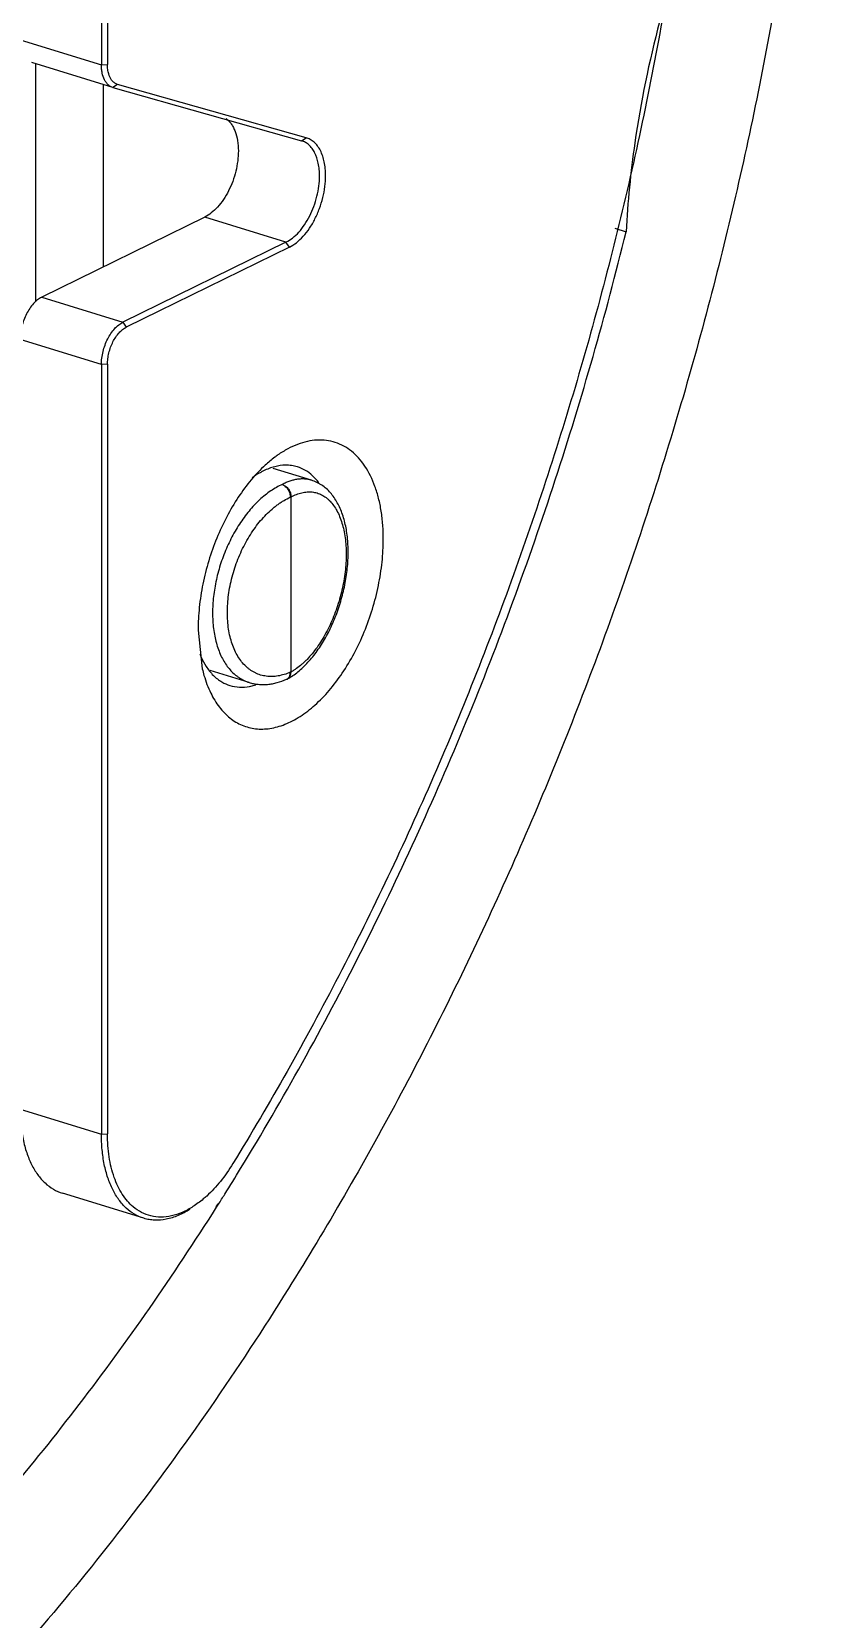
# Model space of a CAD drawing. Header units: inches. Extents: x 0 to 22, y 0 to 17.
# Drawn here: x 5.251 to 5.617, y 11.604 to 12.339 of the extents above; entities that cross this region are included whole.
import ezdxf

# ---------------------------------------------------------------- set-up
doc = ezdxf.new("R2010")
doc.units = ezdxf.units.IN
doc.header["$LTSCALE"] = 1.21
doc.header["$MEASUREMENT"] = 0
doc.layers.get('0').update_dxf_attribs({"linetype": 'CONTINUOUS'})

msp = doc.modelspace()

# ---------------------------------------------------------------- linework, layer by layer
at = {"color": 7}
for p, q in [((5.28299, 12.51004), (5.28299, 12.3237)), ((5.2858, 12.51016), (5.2858, 12.32383)), ((5.28833, 12.31326), (5.25073, 12.32488)), ((5.25265, 12.21403), (5.25265, 12.32429)), ((5.28373, 12.31468), (5.28373, 12.23008)), ((5.28833, 12.31326), (5.37565, 12.28855)), ((5.37779, 12.28998), (5.29047, 12.31469)), ((5.33086, 12.2532), (5.25533, 12.21614)), ((5.52072, 12.24802), (5.526, 12.24639)), ((5.36846, 12.24158), (5.29293, 12.20452)), ((5.37002, 12.23926), (5.2945, 12.20219)), ((5.28299, 12.1849), (5.28299, 11.82842)), ((5.2858, 12.18503), (5.2858, 11.82855)), ((5.38033, 12.13127), (5.36248, 12.13679)), ((5.37064, 12.12351), (5.37064, 12.04246)), ((5.32775, 12.06193), (5.32971, 12.04394)), ((5.3514, 12.03764), (5.33333, 12.04323)), ((5.36884, 12.03914), (5.36902, 12.03923)), ((5.36902, 12.03923), (5.3699, 12.03998)), ((5.36902, 12.03923), (5.36912, 12.03928)), ((5.3691, 12.03929), (5.36972, 12.03987)), ((5.35163, 12.03581), (5.35444, 12.03654)), ((5.30257, 11.7894), (5.26497, 11.80102)), ((5.3361, 11.79476), (5.33702, 11.7961)), ((5.33628, 11.79449), (5.33716, 11.79588))]:
    msp.add_line(p, q, dxfattribs=at)
at = {"color": 8}
for p, q in [((5.24539, 12.33532), (5.28299, 12.3237)), ((5.28299, 12.3237), (5.2858, 12.32383)), ((5.29047, 12.31469), (5.28833, 12.31326)), ((5.37565, 12.28855), (5.37779, 12.28998)), ((5.36846, 12.24158), (5.33086, 12.2532)), ((5.37002, 12.23926), (5.36846, 12.24158)), ((5.25533, 12.21614), (5.29293, 12.20452)), ((5.29293, 12.20452), (5.2945, 12.20219)), ((5.28299, 12.1849), (5.24539, 12.19652)), ((5.2858, 12.18503), (5.28299, 12.1849)), ((5.37064, 12.12351), (5.37047, 12.12343)), ((5.3708, 12.12359), (5.37064, 12.12351)), ((5.37047, 12.04238), (5.37064, 12.04246)), ((5.37064, 12.04246), (5.3708, 12.04254)), ((5.35139, 12.03765), (5.3514, 12.03764)), ((5.24539, 11.84004), (5.28299, 11.82842)), ((5.28299, 11.82842), (5.2858, 11.82855))]:
    msp.add_line(p, q, dxfattribs=at)
at = {"color": 7}
for centre, radius, start, end in [((6.01581, 12.21752), 0.49082, 165.10017, 171.78794), ((5.97088, 12.22383), 0.44545, 171.76589, 177.09691), ((5.36852, 12.12058), 0.0177, 59.59993, 72.77887), ((5.35564, 12.06878), 0.03245, 293.80635, 294.00164), ((5.36778, 12.04127), 0.00238, 293.94822, 297.78547), ((5.36777, 12.04128), 0.00239, 297.79068, 301.13945), ((5.36776, 12.04131), 0.00243, 301.13877, 303.70174), ((5.3477, 12.05313), 0.0177, 239.59993, 252.77887), ((4.20706, 12.50883), 1.3362, 327.9945, 328.58803), ((4.21767, 12.5022), 1.32369, 327.75107, 327.99427)]:
    msp.add_arc(centre, radius, start, end, dxfattribs=at)
for points, knots in [([(5.56521, 12.59017), (5.56521, 12.574), (5.56457, 12.54137), (5.56083, 12.47523), (5.55148, 12.39133), (5.53317, 12.29032), (5.50794, 12.18958), (5.47609, 12.09042), (5.43806, 11.99411), (5.4014, 11.91684), (5.36936, 11.85754), (5.35249, 11.82882), (5.34386, 11.81472)], [0, 0, 0, 0, 0.059464, 0.119972, 0.24351, 0.369574, 0.49713, 0.625057, 0.752224, 0.877569, 0.93923, 1, 1, 1, 1]), ([(5.61681, 12.54442), (5.61596, 12.52761), (5.61365, 12.49378), (5.60671, 12.42557), (5.59369, 12.33961), (5.57146, 12.23668), (5.54279, 12.13459), (5.508, 12.03448), (5.46747, 11.93748), (5.42909, 11.85971), (5.39586, 11.79999), (5.37847, 11.77105), (5.36958, 11.75683)], [0, 0, 0, 0, 0.060564, 0.121946, 0.246626, 0.373139, 0.500551, 0.627892, 0.754194, 0.878528, 0.939688, 1, 1, 1, 1]), ([(5.28833, 12.31326), (5.28793, 12.31337), (5.28714, 12.31371), (5.28608, 12.31448), (5.28515, 12.31552), (5.28407, 12.31728), (5.28339, 12.31943), (5.28304, 12.32178), (5.28299, 12.32305), (5.28299, 12.3237)], [0, 0, 0, 0, 0.099601, 0.202855, 0.312491, 0.430618, 0.696205, 0.844091, 1, 1, 1, 1]), ([(5.28637, 12.31952), (5.28617, 12.32019), (5.28588, 12.32162), (5.2858, 12.32307), (5.2858, 12.32383)], [0, 0, 0, 0, 0.480721, 1, 1, 1, 1]), ([(5.28799, 12.31635), (5.28781, 12.31656), (5.2871, 12.31752), (5.28662, 12.31864), (5.28637, 12.31952)], [0, 0, 0, 0, 0.231356, 1, 1, 1, 1]), ([(5.29047, 12.31469), (5.29, 12.31482), (5.28907, 12.31526), (5.28832, 12.31595), (5.28799, 12.31635)], [0, 0, 0, 0, 0.485025, 1, 1, 1, 1]), ([(5.34076, 12.29883), (5.34121, 12.2985), (5.34207, 12.29774), (5.3432, 12.29636), (5.34416, 12.29474), (5.34527, 12.29222), (5.34618, 12.28855), (5.3464, 12.28547), (5.3464, 12.28386)], [0, 0, 0, 0, 0.101053, 0.20765, 0.321, 0.441885, 0.707044, 1, 1, 1, 1]), ([(5.384, 12.27224), (5.384, 12.27325), (5.38391, 12.27524), (5.38337, 12.27891), (5.3823, 12.28227), (5.38062, 12.28503), (5.37917, 12.28665), (5.37751, 12.28785), (5.37627, 12.28837), (5.37565, 12.28855)], [0, 0, 0, 0, 0.155909, 0.303795, 0.569382, 0.687509, 0.797145, 0.900399, 1, 1, 1, 1]), ([(5.38681, 12.27236), (5.38681, 12.27346), (5.38671, 12.2756), (5.38613, 12.27957), (5.38498, 12.28319), (5.38316, 12.28618), (5.38159, 12.28792), (5.3798, 12.28923), (5.37847, 12.28979), (5.37779, 12.28998)], [0, 0, 0, 0, 0.15591, 0.303797, 0.569379, 0.687501, 0.797138, 0.900397, 1, 1, 1, 1]), ([(5.3464, 12.28386), (5.3464, 12.28231), (5.34618, 12.27914), (5.3453, 12.27442), (5.34387, 12.26976), (5.34196, 12.26535), (5.33963, 12.26135), (5.33697, 12.25789), (5.33407, 12.25513), (5.33193, 12.25373), (5.33086, 12.2532)], [0, 0, 0, 0, 0.129572, 0.264582, 0.401269, 0.536273, 0.666215, 0.788095, 0.89981, 1, 1, 1, 1]), ([(5.36846, 12.24158), (5.36953, 12.24211), (5.37167, 12.24351), (5.37457, 12.24627), (5.37723, 12.24973), (5.37955, 12.25373), (5.38147, 12.25814), (5.3829, 12.2628), (5.38378, 12.26752), (5.384, 12.27069), (5.384, 12.27224)], [0, 0, 0, 0, 0.100187, 0.2119, 0.333781, 0.463727, 0.598735, 0.735424, 0.870431, 1, 1, 1, 1]), ([(5.37002, 12.23926), (5.37118, 12.23983), (5.37349, 12.24134), (5.37662, 12.24432), (5.37949, 12.24805), (5.38201, 12.25238), (5.38408, 12.25714), (5.38562, 12.26217), (5.38657, 12.26727), (5.38681, 12.27069), (5.38681, 12.27236)], [0, 0, 0, 0, 0.10019, 0.211906, 0.333786, 0.463728, 0.598732, 0.735418, 0.870428, 1, 1, 1, 1]), ([(5.34743, 11.81242), (5.35731, 11.8286), (5.37656, 11.86166), (5.40358, 11.9127), (5.42889, 11.96543), (5.45238, 12.0196), (5.47396, 12.075), (5.49354, 12.1314), (5.51102, 12.18855), (5.52126, 12.22707), (5.526, 12.24639)], [0, 0, 0, 0, 0.120798, 0.243502, 0.367732, 0.493158, 0.619451, 0.746277, 0.873273, 1, 1, 1, 1]), ([(5.25533, 12.21614), (5.25464, 12.2158), (5.25328, 12.21491), (5.25142, 12.21314), (5.24972, 12.21093), (5.24823, 12.20836), (5.247, 12.20554), (5.24609, 12.20256), (5.24552, 12.19954), (5.24539, 12.19751), (5.24539, 12.19652)], [0, 0, 0, 0, 0.100096, 0.211894, 0.333861, 0.46372, 0.598654, 0.73543, 0.870564, 1, 1, 1, 1]), ([(5.28299, 12.1849), (5.28299, 12.18589), (5.28312, 12.18792), (5.28369, 12.19094), (5.2846, 12.19392), (5.28583, 12.19675), (5.28732, 12.19931), (5.28902, 12.20152), (5.29088, 12.20329), (5.29224, 12.20418), (5.29293, 12.20452)], [0, 0, 0, 0, 0.129426, 0.264545, 0.401327, 0.536282, 0.666158, 0.78813, 0.899914, 1, 1, 1, 1]), ([(5.2858, 12.18503), (5.2858, 12.1859), (5.28592, 12.18767), (5.28641, 12.19031), (5.28721, 12.19292), (5.28828, 12.19539), (5.28959, 12.19763), (5.29108, 12.19957), (5.2927, 12.20112), (5.2939, 12.2019), (5.2945, 12.20219)], [0, 0, 0, 0, 0.129436, 0.26457, 0.401346, 0.53628, 0.666139, 0.788106, 0.899904, 1, 1, 1, 1]), ([(5.41354, 12.10403), (5.41354, 12.10625), (5.41338, 12.11059), (5.41266, 12.11693), (5.41147, 12.1229), (5.40932, 12.13002), (5.40627, 12.1364), (5.40224, 12.14164), (5.39893, 12.1448), (5.39529, 12.14724), (5.39135, 12.14894), (5.38717, 12.14987), (5.3828, 12.15002), (5.37831, 12.1494), (5.37374, 12.14801), (5.36915, 12.14588), (5.3662, 12.14405), (5.36473, 12.14302)], [0, 0, 0, 0, 0.08171, 0.160199, 0.234913, 0.305512, 0.434146, 0.492879, 0.548486, 0.601774, 0.653799, 0.705737, 0.758782, 0.813995, 0.872241, 0.934128, 1, 1, 1, 1]), ([(5.36473, 12.14302), (5.36423, 12.14268), (5.3622, 12.14121), (5.36027, 12.13959), (5.35887, 12.13831)], [0, 0, 0, 0, 0.242911, 1, 1, 1, 1]), ([(5.35887, 12.13831), (5.35656, 12.1362), (5.35209, 12.13148), (5.34613, 12.12343), (5.3408, 12.11435), (5.33622, 12.10446), (5.33253, 12.09403), (5.32982, 12.08331), (5.32815, 12.07258), (5.32775, 12.06544), (5.32775, 12.06193)], [0, 0, 0, 0, 0.110932, 0.229676, 0.354673, 0.483999, 0.615437, 0.746768, 0.875786, 1, 1, 1, 1]), ([(5.35811, 12.13567), (5.35766, 12.13545), (5.3558, 12.13448), (5.35404, 12.13333), (5.35276, 12.13239)], [0, 0, 0, 0, 0.241253, 1, 1, 1, 1]), ([(5.36829, 12.13828), (5.3666, 12.13826), (5.36307, 12.13775), (5.35976, 12.13648), (5.35811, 12.13567)], [0, 0, 0, 0, 0.479704, 1, 1, 1, 1]), ([(5.37376, 12.13749), (5.37288, 12.13776), (5.37107, 12.13817), (5.36922, 12.13829), (5.36829, 12.13828)], [0, 0, 0, 0, 0.495948, 1, 1, 1, 1]), ([(5.38374, 12.13011), (5.38286, 12.13128), (5.38096, 12.13343), (5.37867, 12.13515), (5.37748, 12.13585)], [0, 0, 0, 0, 0.514754, 1, 1, 1, 1]), ([(5.36672, 12.12933), (5.36728, 12.12917), (5.36796, 12.12882), (5.36865, 12.12825), (5.36911, 12.12781), (5.36963, 12.12719), (5.37013, 12.12635), (5.37051, 12.12545), (5.37074, 12.12453), (5.3708, 12.1239), (5.3708, 12.12359)], [0, 0, 0, 0, 0.233024, 0.295183, 0.358471, 0.487564, 0.61838, 0.748758, 0.876718, 1, 1, 1, 1]), ([(5.36672, 12.12933), (5.36727, 12.12916), (5.36791, 12.12879), (5.36858, 12.12821), (5.36902, 12.12776), (5.36952, 12.12713), (5.37, 12.12628), (5.37037, 12.12538), (5.37059, 12.12445), (5.37064, 12.12382), (5.37064, 12.12351)], [0, 0, 0, 0, 0.229397, 0.291183, 0.354296, 0.483562, 0.615122, 0.746581, 0.875708, 1, 1, 1, 1]), ([(5.36672, 12.12932), (5.36698, 12.12923), (5.36748, 12.12899), (5.36819, 12.12848), (5.36883, 12.12784), (5.36939, 12.12707), (5.36986, 12.12621), (5.3702, 12.1253), (5.37042, 12.12437), (5.37047, 12.12374), (5.37047, 12.12343)], [0, 0, 0, 0, 0.109103, 0.226296, 0.350339, 0.479634, 0.611827, 0.74433, 0.874663, 1, 1, 1, 1]), ([(5.36912, 12.03928), (5.36997, 12.03975), (5.37166, 12.04078), (5.37408, 12.04258), (5.37643, 12.04465), (5.3787, 12.04696), (5.38089, 12.04951), (5.38298, 12.05227), (5.38496, 12.05524), (5.38683, 12.05838), (5.38858, 12.06169), (5.39074, 12.06633), (5.39305, 12.07239), (5.39518, 12.0799), (5.39638, 12.08629), (5.39698, 12.09138), (5.39723, 12.09514), (5.39729, 12.09882), (5.39716, 12.10241), (5.39684, 12.10588), (5.39632, 12.10922), (5.39561, 12.11241), (5.39471, 12.11544), (5.3936, 12.11827), (5.3923, 12.12091), (5.3908, 12.12334), (5.3891, 12.12552), (5.38719, 12.12744), (5.38543, 12.12881), (5.38394, 12.12973), (5.38239, 12.13054), (5.38118, 12.13102), (5.38035, 12.13128)], [0, 0, 0, 0, 0.027019, 0.055049, 0.084099, 0.114196, 0.14536, 0.177559, 0.210727, 0.244771, 0.279581, 0.315031, 0.387245, 0.460189, 0.532558, 0.56814, 0.603116, 0.637354, 0.67074, 0.703176, 0.734596, 0.764954, 0.794244, 0.822492, 0.84976, 0.876154, 0.901796, 0.926849, 0.951463, 0.963662, 0.975813, 1, 1, 1, 1]), ([(5.33362, 12.03274), (5.33474, 12.03044), (5.33728, 12.02623), (5.34146, 12.02185), (5.34519, 12.01925), (5.34812, 12.01776), (5.35119, 12.01671), (5.3544, 12.01611), (5.35772, 12.01597), (5.36111, 12.01627), (5.36457, 12.01702), (5.36806, 12.01821), (5.37157, 12.01983), (5.37634, 12.02261), (5.38219, 12.02715), (5.38874, 12.03393), (5.3948, 12.04199), (5.40024, 12.05111), (5.40489, 12.06107), (5.40866, 12.0716), (5.41143, 12.08243), (5.41313, 12.09327), (5.41354, 12.10049), (5.41354, 12.10403)], [0, 0, 0, 0, 0.053366, 0.102184, 0.125379, 0.148071, 0.170551, 0.193123, 0.216088, 0.239717, 0.264245, 0.289865, 0.31671, 0.344867, 0.405229, 0.470912, 0.541355, 0.615628, 0.692573, 0.770848, 0.849099, 0.925988, 1, 1, 1, 1]), ([(5.32851, 12.0509), (5.32872, 12.05038), (5.32956, 12.04837), (5.33058, 12.04644), (5.33146, 12.04508)], [0, 0, 0, 0, 0.259791, 1, 1, 1, 1]), ([(5.32971, 12.04394), (5.32994, 12.04293), (5.33094, 12.0391), (5.33233, 12.03536), (5.33362, 12.03274)], [0, 0, 0, 0, 0.262158, 1, 1, 1, 1]), ([(5.33146, 12.04508), (5.33243, 12.04358), (5.33458, 12.04086), (5.33732, 12.0387), (5.33875, 12.03786)], [0, 0, 0, 0, 0.518609, 1, 1, 1, 1]), ([(5.35139, 12.03764), (5.35207, 12.03743), (5.35347, 12.03707), (5.35561, 12.03675), (5.35779, 12.03663), (5.35999, 12.03673), (5.3622, 12.03703), (5.36516, 12.03769), (5.36733, 12.03847), (5.36874, 12.0391)], [0, 0, 0, 0, 0.12098, 0.242427, 0.364661, 0.488044, 0.612968, 0.739747, 1, 1, 1, 1]), ([(5.36912, 12.03929), (5.36925, 12.03936), (5.3695, 12.03952), (5.36983, 12.03982), (5.37012, 12.04017), (5.37036, 12.04058), (5.37056, 12.04102), (5.37069, 12.0415), (5.37078, 12.04201), (5.3708, 12.04236), (5.3708, 12.04254)], [0, 0, 0, 0, 0.114926, 0.231068, 0.349489, 0.471146, 0.596787, 0.726922, 0.861488, 1, 1, 1, 1]), ([(5.36972, 12.03987), (5.36984, 12.04003), (5.37007, 12.04039), (5.3703, 12.04099), (5.37044, 12.04167), (5.37047, 12.04214), (5.37047, 12.04238)], [0, 0, 0, 0, 0.228288, 0.470774, 0.728586, 1, 1, 1, 1]), ([(5.3699, 12.03998), (5.37002, 12.04014), (5.37024, 12.0405), (5.37047, 12.0411), (5.37061, 12.04176), (5.37064, 12.04222), (5.37064, 12.04246)], [0, 0, 0, 0, 0.231368, 0.474753, 0.731387, 1, 1, 1, 1]), ([(5.34246, 12.03622), (5.34391, 12.03577), (5.34698, 12.03525), (5.35009, 12.03551), (5.35163, 12.03581)], [0, 0, 0, 0, 0.489479, 1, 1, 1, 1]), ([(5.24539, 11.84004), (5.24539, 11.83763), (5.2456, 11.83292), (5.24657, 11.82614), (5.2482, 11.81992), (5.25046, 11.81438), (5.2533, 11.80962), (5.25669, 11.80572), (5.26059, 11.80277), (5.26349, 11.80148), (5.26497, 11.80102)], [0, 0, 0, 0, 0.155687, 0.303226, 0.441164, 0.569103, 0.687376, 0.797116, 0.900329, 1, 1, 1, 1]), ([(5.30257, 11.7894), (5.30109, 11.78986), (5.29818, 11.79115), (5.29429, 11.7941), (5.2909, 11.798), (5.28805, 11.80276), (5.2858, 11.8083), (5.28417, 11.81452), (5.2832, 11.8213), (5.28299, 11.82601), (5.28299, 11.82842)], [0, 0, 0, 0, 0.099673, 0.202887, 0.312629, 0.430904, 0.558844, 0.69678, 0.844315, 1, 1, 1, 1]), ([(5.29768, 11.79474), (5.29672, 11.79555), (5.2949, 11.79738), (5.29253, 11.80059), (5.29049, 11.80429), (5.28816, 11.80999), (5.28667, 11.81636), (5.28592, 11.82314), (5.2858, 11.82672), (5.2858, 11.82855)], [0, 0, 0, 0, 0.101747, 0.209228, 0.323354, 0.444665, 0.709015, 0.851652, 1, 1, 1, 1]), ([(5.34386, 11.81472), (5.34211, 11.81188), (5.33842, 11.80658), (5.33404, 11.80182), (5.33175, 11.79973)], [0, 0, 0, 0, 0.518743, 1, 1, 1, 1]), ([(5.33175, 11.79973), (5.33123, 11.79926), (5.32922, 11.79749), (5.32707, 11.79588), (5.32539, 11.79482)], [0, 0, 0, 0, 0.259418, 1, 1, 1, 1]), ([(5.05821, 11.49793), (5.07094, 11.50621), (5.09631, 11.524), (5.13322, 11.5536), (5.16953, 11.58648), (5.20509, 11.62249), (5.23975, 11.66148), (5.27335, 11.70328), (5.30576, 11.74772), (5.32626, 11.77865), (5.33628, 11.79449)], [0, 0, 0, 0, 0.111269, 0.226757, 0.346343, 0.469903, 0.597285, 0.728285, 0.86265, 1, 1, 1, 1]), ([(5.30594, 11.79049), (5.30444, 11.79085), (5.30149, 11.79195), (5.29888, 11.79372), (5.29768, 11.79474)], [0, 0, 0, 0, 0.493093, 1, 1, 1, 1]), ([(5.324, 11.79356), (5.32224, 11.79243), (5.31869, 11.79053), (5.31313, 11.78876), (5.30854, 11.78838), (5.30505, 11.78875), (5.30338, 11.78915), (5.30257, 11.7894)], [0, 0, 0, 0, 0.278235, 0.53378, 0.771563, 0.88642, 1, 1, 1, 1]), ([(5.32539, 11.79482), (5.3238, 11.7938), (5.32059, 11.79206), (5.31557, 11.79038), (5.31064, 11.78978), (5.30745, 11.79013), (5.30594, 11.79049)], [0, 0, 0, 0, 0.277248, 0.53323, 0.771959, 1, 1, 1, 1]), ([(5.36958, 11.75683), (5.35792, 11.73817), (5.33402, 11.70181), (5.29608, 11.64973), (5.25663, 11.60098), (5.21587, 11.55581), (5.17401, 11.51444), (5.13125, 11.47708), (5.08779, 11.44391), (5.04387, 11.41512), (4.99969, 11.39083), (4.95546, 11.37118), (4.91142, 11.35628), (4.86777, 11.34621), (4.82473, 11.34103), (4.78254, 11.34079), (4.74141, 11.3455), (4.71479, 11.35194), (4.70181, 11.35595)], [0, 0, 0, 0, 0.079204, 0.156563, 0.231826, 0.304833, 0.375449, 0.44356, 0.509101, 0.572052, 0.632449, 0.690382, 0.746012, 0.799565, 0.851343, 0.901713, 0.951107, 1, 1, 1, 1])]:
    msp.add_open_spline(points, degree=3, knots=knots, dxfattribs=at)
at = {"color": 8}
for points, knots in [([(5.36672, 12.12933), (5.36582, 12.12892), (5.364, 12.128), (5.36135, 12.12635), (5.35875, 12.12442), (5.35619, 12.12221), (5.35371, 12.11975), (5.35132, 12.11704), (5.34903, 12.11411), (5.34686, 12.11097), (5.34483, 12.10766), (5.34231, 12.103), (5.33958, 12.09686), (5.33705, 12.08921), (5.33532, 12.08141), (5.33443, 12.07369), (5.33441, 12.0674), (5.33486, 12.06259), (5.3354, 12.05918), (5.33616, 12.05594), (5.33713, 12.05289), (5.3383, 12.05006), (5.33966, 12.04745), (5.34121, 12.0451), (5.34294, 12.04301), (5.34453, 12.04149), (5.34588, 12.04043), (5.34725, 12.03948), (5.34871, 12.03868), (5.35022, 12.03804), (5.351, 12.03777), (5.35139, 12.03765)], [0, 0, 0, 0, 0.027162, 0.055541, 0.085112, 0.115854, 0.147727, 0.180659, 0.214555, 0.249301, 0.284774, 0.320836, 0.394109, 0.467903, 0.540946, 0.612005, 0.67997, 0.712516, 0.743972, 0.774273, 0.803379, 0.831283, 0.858008, 0.883618, 0.908215, 0.931946, 0.943549, 0.955008, 0.977601, 0.98881, 1, 1, 1, 1]), ([(5.38033, 12.13127), (5.37981, 12.13144), (5.37875, 12.1317), (5.37711, 12.13191), (5.37543, 12.13193), (5.37372, 12.13178), (5.37198, 12.13143), (5.37023, 12.13091), (5.36846, 12.13021), (5.3673, 12.12964), (5.36672, 12.12933)], [0, 0, 0, 0, 0.115641, 0.232105, 0.350433, 0.471605, 0.596499, 0.725862, 0.860234, 1, 1, 1, 1]), ([(5.37047, 12.04238), (5.36954, 12.04197), (5.36768, 12.04127), (5.36483, 12.04059), (5.36249, 12.04036), (5.36066, 12.04039), (5.35932, 12.04051), (5.35801, 12.04074), (5.35673, 12.04107), (5.35548, 12.0415), (5.35427, 12.04204), (5.35309, 12.04267), (5.35196, 12.04339), (5.35088, 12.04422), (5.34948, 12.04545), (5.34786, 12.04724), (5.34615, 12.0497), (5.34469, 12.05247), (5.34347, 12.05554), (5.34251, 12.05887), (5.34182, 12.06242), (5.34141, 12.06617), (5.34127, 12.07009), (5.34142, 12.07412), (5.34184, 12.07824), (5.34254, 12.0824), (5.3435, 12.08656), (5.34472, 12.09069), (5.34619, 12.09475), (5.34789, 12.09869), (5.34981, 12.10248), (5.35192, 12.10609), (5.35422, 12.10947), (5.35667, 12.11259), (5.35925, 12.11543), (5.36151, 12.11757), (5.36337, 12.1191), (5.36476, 12.12015), (5.36617, 12.12111), (5.36804, 12.12225), (5.36949, 12.123), (5.37047, 12.12343)], [0, 0, 0, 0, 0.02699, 0.052733, 0.077411, 0.089443, 0.101316, 0.113074, 0.124762, 0.136427, 0.148117, 0.159879, 0.171758, 0.183798, 0.196038, 0.221243, 0.247626, 0.275353, 0.304516, 0.335145, 0.367212, 0.400642, 0.435318, 0.471091, 0.507783, 0.545197, 0.583119, 0.621323, 0.65958, 0.697658, 0.735329, 0.772373, 0.808585, 0.843777, 0.877787, 0.910483, 0.92631, 0.941777, 0.956875, 0.97161, 1, 1, 1, 1]), ([(5.3708, 12.12359), (5.37161, 12.12403), (5.37323, 12.1248), (5.37572, 12.1256), (5.37779, 12.12592), (5.37939, 12.12596), (5.38057, 12.12588), (5.38172, 12.1257), (5.38284, 12.12542), (5.38394, 12.12504), (5.385, 12.12455), (5.38603, 12.12397), (5.38702, 12.12328), (5.38797, 12.1225), (5.3892, 12.12131), (5.39062, 12.11958), (5.39211, 12.11719), (5.39339, 12.11447), (5.39446, 12.11145), (5.3953, 12.10816), (5.3959, 12.10463), (5.39626, 12.1009), (5.39638, 12.097), (5.39625, 12.09296), (5.39588, 12.08883), (5.39527, 12.08464), (5.39443, 12.08044), (5.39336, 12.07627), (5.39207, 12.07216), (5.39058, 12.06815), (5.3889, 12.06429), (5.38705, 12.06061), (5.38504, 12.05714), (5.3829, 12.05392), (5.38064, 12.05098), (5.37865, 12.04876), (5.37702, 12.04715), (5.37542, 12.0457), (5.37377, 12.0444), (5.37207, 12.04327), (5.37122, 12.04277), (5.3708, 12.04254)], [0, 0, 0, 0, 0.025466, 0.049402, 0.072056, 0.083026, 0.093825, 0.104511, 0.115148, 0.1258, 0.136531, 0.147402, 0.158471, 0.169791, 0.18141, 0.205684, 0.231563, 0.259195, 0.288645, 0.319899, 0.352883, 0.387472, 0.423502, 0.460771, 0.499055, 0.538108, 0.577669, 0.617469, 0.657234, 0.696691, 0.735571, 0.773617, 0.810588, 0.846266, 0.880458, 0.913007, 0.928634, 0.943811, 0.972791, 0.986617, 1, 1, 1, 1])]:
    msp.add_open_spline(points, degree=3, knots=knots, dxfattribs=at)

doc.saveas('drawing.dxf')
